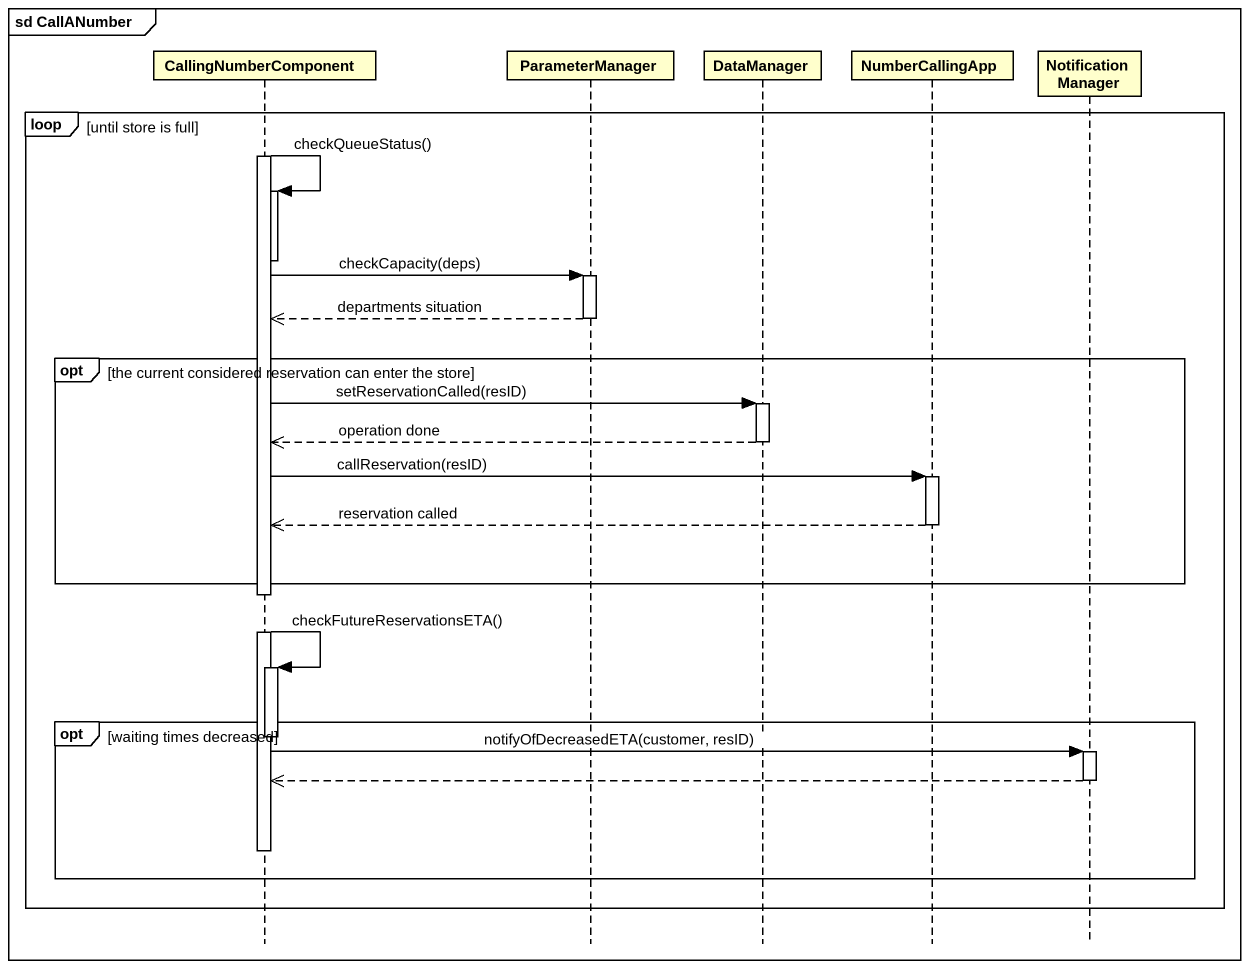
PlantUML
@startuml
mainframe sd CallANumber
hide footbox
participant CallingNumberComponent
participant ParameterManager
participant DataManager
participant NumberCallingApp
participant "Notification Manager" as Notification_Manager

loop until store is full
  activate CallingNumberComponent
  CallingNumberComponent -> CallingNumberComponent : checkQueueStatus()
  activate CallingNumberComponent
  deactivate CallingNumberComponent
  CallingNumberComponent -> ParameterManager : checkCapacity(deps)
  activate ParameterManager
  ParameterManager -->> CallingNumberComponent : departments situation
  deactivate ParameterManager
  opt the current considered reservation can enter the store
    CallingNumberComponent -> DataManager : setReservationCalled(resID)
    activate DataManager
    DataManager -->> CallingNumberComponent : operation done
    deactivate DataManager
    CallingNumberComponent -> NumberCallingApp : callReservation(resID)
    activate NumberCallingApp
    NumberCallingApp -->> CallingNumberComponent : reservation called
    deactivate NumberCallingApp
  end
  CallingNumberComponent -> CallingNumberComponent : checkFutureReservationsETA()
  activate CallingNumberComponent
  opt waiting times decreased
    deactivate CallingNumberComponent
    CallingNumberComponent -> Notification_Manager : notifyOfDecreasedETA(customer, resID)
    activate Notification_Manager
    Notification_Manager -->> CallingNumberComponent
    deactivate Notification_Manager
    deactivate CallingNumberComponent
  end
end
@enduml
